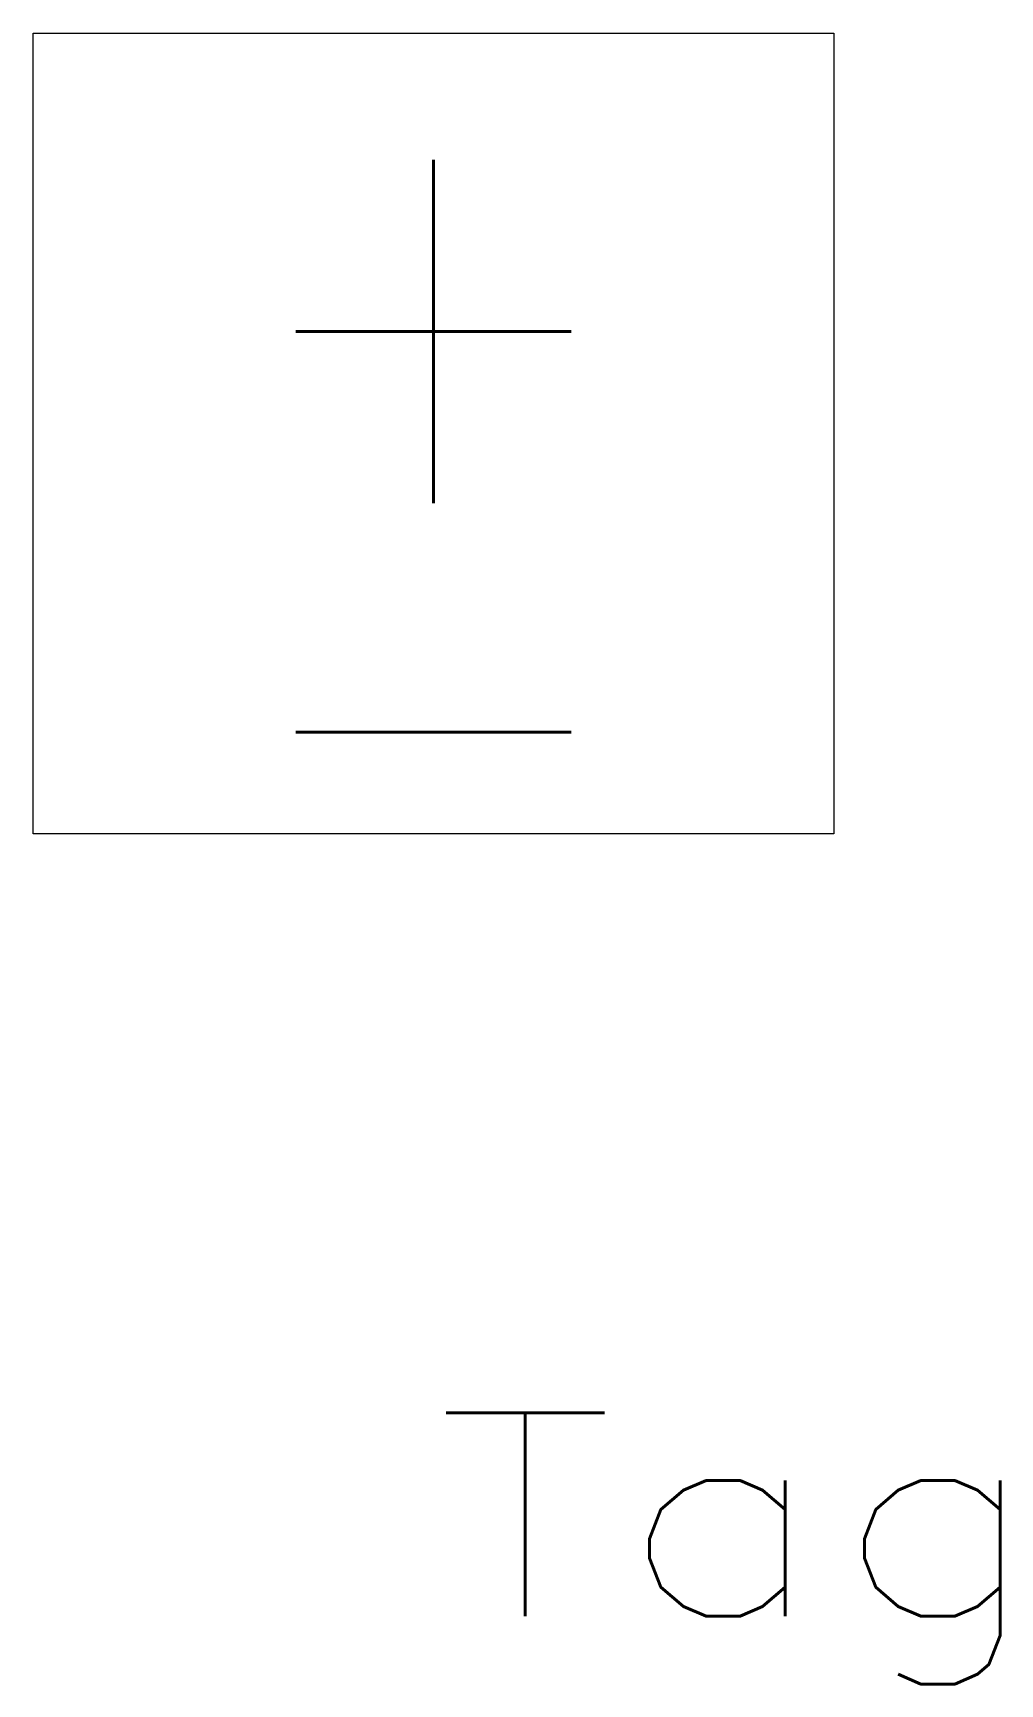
# Model space of a CAD drawing. Header units: inches. Extents: x -2.5 to 3.5, y -7.8 to 2.5.
import ezdxf
from ezdxf.enums import TextEntityAlignment as Align

# ---------------------------------------------------------------- set-up
doc = ezdxf.new("R2010")
doc.units = ezdxf.units.IN
doc.header["$MEASUREMENT"] = 0
doc.layers.get('0').update_dxf_attribs({"lineweight": 0})
doc.styles.add('ROMANS', font='ROMANS.SHX', dxfattribs={"width": 0.8})
doc.styles.add('STANDARD1', font='TXT.SHX')

msp = doc.modelspace()

# ---------------------------------------------------------------- linework, layer by layer
for p, q in [((-2.5, 2.5), (2.5, 2.5)), ((-2.5, -2.5), (-2.5, 2.5)), ((2.5, 2.5), (2.5, -2.5)), ((2.5, -2.5), (-2.5, -2.5))]:
    msp.add_line(p, q)

# ---------------------------------------------------------------- texts
at = {"linetype": 'Continuous', "style": 'ROMANS', "width": 0.800962}
for s, p, p2 in [('+', (-1.24, -0.435), (1.24, -0.435)), ('-', (-1.24, -2.935), (1.24, -2.935))]:
    msp.add_text(s, height=2.5, dxfattribs=at).set_placement(p, p2, align=Align.FIT)
at = {"color": 7, "linetype": 'Continuous', "style": 'STANDARD1', "width": 1.166667}
msp.add_text('Tag', height=1.27, dxfattribs=at).set_placement((0.008, -7.383), (3.819, -7.383), align=Align.FIT)

doc.saveas('drawing.dxf')
